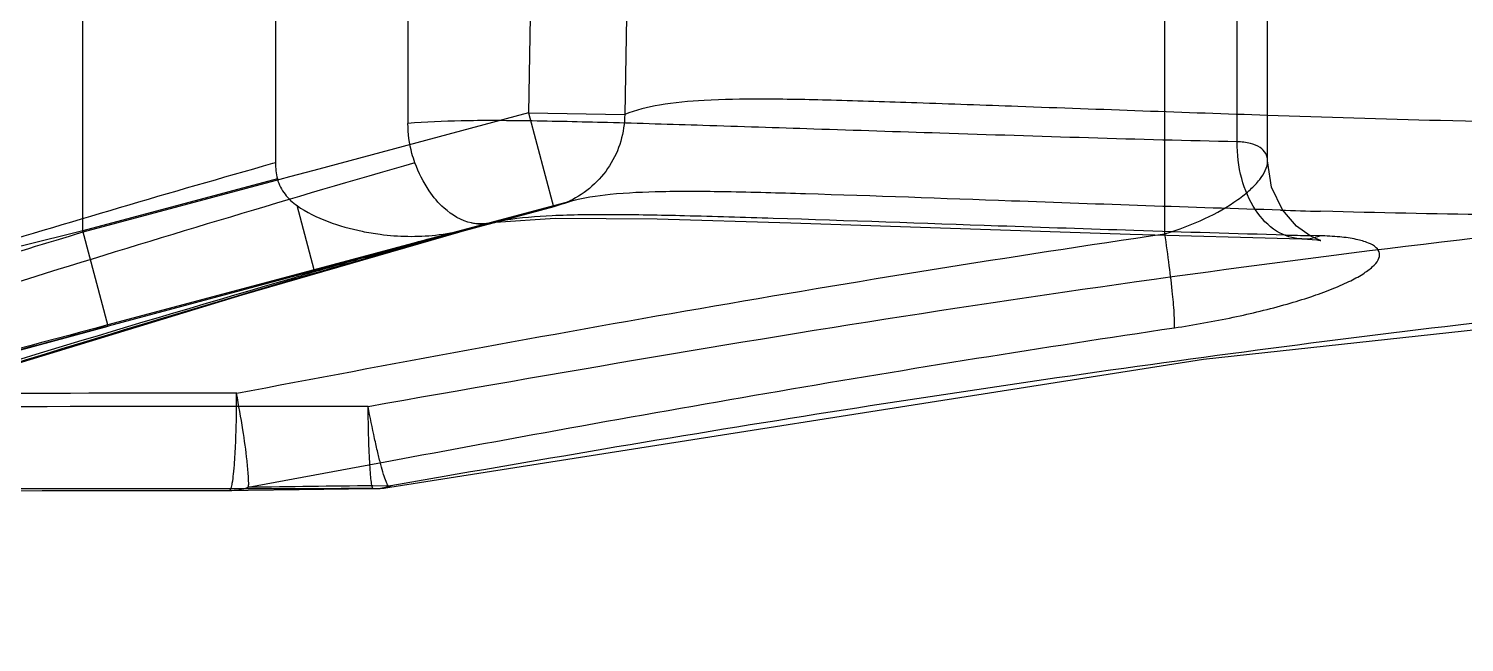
# Model space of a CAD drawing. Header units: millimetres. Extents: x 29875 to 31218, y -21313 to -20364.
# Drawn here: x 30573.73 to 30581.26, y -21047.61 to -21044.39 of the extents above; entities that cross this region are included whole.
import ezdxf

# ---------------------------------------------------------------- set-up
doc = ezdxf.new("R2010")
doc.units = ezdxf.units.MM
doc.header["$LTSCALE"] = 8
doc.layers.add('Cav-cor', color=30, linetype='Continuous')
doc.layers.add('WT', color=4, linetype='Continuous')

# ---------------------------------------------------------------- blocks, each defined once
blk = doc.blocks.new('20160903.150408')
at = {"layer": 'Cav-cor', "color": 241}
for p, q in [((-53.806, 25.7721), (-53.806, 31.57)), ((-48.1294, 25.7643), (-48.1294, 29.02)), ((-47.7503, 26.2468), (-47.7503, 29.02)), ((-47.5904, 26.1466), (-47.5904, 29.02)), ((-52.1005, 28.9637), (-52.1005, 26.3426)), ((-52.7959, 28.7777), (-52.7959, 26.1375)), ((-50.9224, 28.7271), (-50.9636, 26.3898)), ((-51.4404, 28), (-51.4686, 26.3982)), ((-51.4686, 26.3982), (-52.5942, 26.0967)), ((-51.4686, 26.3982), (-50.9636, 26.3893)), ((-51.4686, 26.3982), (-51.3367, 25.9057)), ((-52.8089, 26.1339), (-52.7959, 26.1375)), ((-52.7229, 26.0622), (-52.7722, 26.049)), ((-52.5942, 26.0967), (-52.7229, 26.0622)), ((-52.7855, 26.0515), (-53.806, 25.7787)), ((-52.7722, 26.049), (-53.806, 25.7721)), ((-52.5927, 25.5751), (-52.6827, 25.9121)), ((-51.2515, 25.9333), (-52.077, 25.7131)), ((-51.2508, 25.9335), (-51.335, 25.9061)), ((-51.2826, 25.9234), (-51.2516, 25.9333)), ((-51.5913, 25.8352), (-51.6414, 25.8245)), ((-51.335, 25.9061), (-51.6413, 25.8241)), ((-47.2487, 25.8804), (-47.313, 25.8821)), ((-53.674, 25.2794), (-53.806, 25.7787)), ((-51.8887, 25.7578), (-52.0755, 25.7078)), ((-51.7989, 25.7818), (-51.8887, 25.7578)), ((-51.6889, 25.8113), (-51.7989, 25.7818)), ((-51.6895, 25.8136), (-51.691, 25.8132)), ((-51.6873, 25.8143), (-51.6895, 25.8136)), ((-51.6413, 25.8241), (-51.6889, 25.8113)), ((-51.6398, 25.8254), (-51.6871, 25.8143)), ((-51.64, 25.8247), (-51.6432, 25.8242)), ((-51.6414, 25.8245), (-51.6432, 25.8242)), ((-51.6424, 25.8243), (-51.64, 25.8247)), ((-48.3116, 25.762), (-47.4112, 25.7369)), ((-52.077, 25.7131), (-52.5927, 25.5751)), ((-52.0755, 25.7078), (-52.4623, 25.6042)), ((-47.411, 25.7369), (-47.4112, 25.7369)), ((-47.3175, 25.7533), (-47.3698, 25.7545)), ((-52.5927, 25.5751), (-53.6743, 25.286)), ((-52.5912, 25.5696), (-53.674, 25.2795)), ((-52.4623, 25.6042), (-52.5912, 25.5696)), ((-55.1575, 24.8763), (-53.674, 25.2794)), ((-52.3066, 24.552), (-52.2207, 24.568)), ((-52.9383, 24.4342), (-52.3066, 24.552)), ((-55.9546, 24.4118), (-53.0362, 24.4178)), ((-53.0369, 24.4179), (-52.9395, 24.4192)), ((-53.0367, 24.4179), (-53.0362, 24.4179)), ((-52.9395, 24.4192), (-52.6709, 24.4227)), ((-52.6709, 24.4227), (-52.2832, 24.4273)), ((-52.2844, 24.4425), (-52.1904, 24.4436)), ((-52.2833, 24.4273), (-52.2775, 24.4273)), ((-52.1903, 24.4436), (-52.1958, 24.4348))]:
    blk.add_line(p, q, dxfattribs=at)
for points in [[(-47.4386, 25.8038), (-47.5132, 25.8899), (-47.5695, 26.0086), (-47.5904, 26.1467)], [(-51.6414, 25.8245), (-51.3289, 25.8462), (-50.7937, 25.8421), (-50.0919, 25.8215), (-48.3116, 25.762)], [(-56.126, 24.461), (-54.5368, 24.9663), (-52.9706, 25.4445), (-51.689, 25.8137)], [(-51.6905, 25.8133), (-51.661, 25.8202), (-51.6445, 25.8238), (-51.6424, 25.8243)], [(-47.3144, 25.7296), (-47.3106, 25.7289), (-47.3212, 25.7322), (-47.3671, 25.7529), (-47.4386, 25.8038)], [(-52.1958, 24.4348), (-47.9272, 25.1058), (-43.8249, 25.5515), (-40.2679, 25.749)], [(-47.411, 25.7369), (-47.3811, 25.7359), (-47.3323, 25.7322), (-47.3144, 25.7296)]]:
    blk.add_lwpolyline(points, dxfattribs=at)
for centre, radius, start, end in [((-51.4667, 26.3922), 0.5036, 291.50751, 295.21672), ((-45.1191, 105.6387), 79.7868, 268.273485, 268.42428), ((-36.1238, -31.6258), 59.5135, 105.272247, 105.54791), ((-34.8409, -34.9281), 63.0352, 105.500743, 105.778383), ((-46.2138, 4.0957), 22.3981, 104.44252, 104.85327), ((-51.7189, 26.3133), 0.4949, 264.4992, 278.80566), ((-34.3849, -37.8765), 66.0016, 105.54775, 105.803364), ((-38.2766, -25.9764), 53.5001, 104.81382, 104.94853), ((-46.0194, 86.5811), 60.8416, 268.608637, 268.728174), ((-47.4064, 25.9839), 0.247, 268.93941, 282.37402), ((-47.4088, 25.9945), 0.2579, 282.38653, 290.7283), ((-32.2933, -45.2649), 73.6803, 105.803715, 106.068772), ((-52.7569, -734.0863), 759.0142, 90.0182477, 90.2525376), ((-49.2495, -239.373), 263.833, 90.659103, 90.801106), ((-52.2833, 24.9381), 0.5108, 270.65272, 279.86982)]:
    blk.add_arc(centre, radius, start, end, dxfattribs=at)
for points, knots in [([(-56.1985, 26.6597), (-56.2011, 26.6565), (-56.2053, 26.6506), (-56.2094, 26.6419), (-56.2093, 26.6336), (-56.2031, 26.6275), (-56.1928, 26.6248), (-56.178, 26.6239), (-56.1581, 26.6251), (-56.1198, 26.6304), (-56.0564, 26.6443), (-55.9602, 26.6701), (-55.8344, 26.7081), (-55.675, 26.7601), (-55.4781, 26.8278), (-55.1293, 26.9521), (-54.5824, 27.1556), (-53.7958, 27.4565), (-53.2136, 27.6832), (-52.8946, 27.8082)], [0, 0, 0, 0, 0.003455, 0.006063, 0.008035, 0.010028, 0.012838, 0.016907, 0.022467, 0.029673, 0.049478, 0.077179, 0.113707, 0.16039, 0.218583, 0.289419, 0.472793, 0.710947, 1, 1, 1, 1]), ([(-47.5911, 26.3846), (-48.0276, 26.3996), (-48.641, 26.422), (-49.4041, 26.4497), (-49.8537, 26.4645), (-50.2252, 26.4721), (-50.5261, 26.4679), (-50.7661, 26.4466), (-50.9051, 26.4131), (-50.9636, 26.3898)], [0, 0, 0, 0, 0.387388, 0.544597, 0.677345, 0.786461, 0.8743, 0.944125, 1, 1, 1, 1]), ([(-50.9636, 26.3893), (-50.9641, 26.296), (-51.0195, 26.1063), (-51.1681, 25.9761), (-51.2521, 25.9365)], [0, 0, 0, 0, 0.501346, 1, 1, 1, 1]), ([(-43.2044, 26.3809), (-43.6217, 26.3776), (-44.4329, 26.3623), (-45.5927, 26.3409), (-46.6379, 26.3535), (-47.2888, 26.3743), (-47.5911, 26.3846)], [0, 0, 0, 0, 0.285374, 0.554765, 0.793135, 1, 1, 1, 1]), ([(-47.7503, 26.2468), (-48.2703, 26.2573), (-49.0106, 26.2822), (-49.9447, 26.312), (-50.526, 26.3314), (-51.0275, 26.3467), (-51.4505, 26.3568), (-51.7995, 26.359), (-52.0079, 26.3509), (-52.1005, 26.3426)], [0, 0, 0, 0, 0.358502, 0.510523, 0.644225, 0.759482, 0.856357, 0.935892, 1, 1, 1, 1]), ([(-52.064, 26.1369), (-52.0699, 26.1529), (-52.0913, 26.2195), (-52.1005, 26.2898), (-52.1005, 26.3426)], [0, 0, 0, 0, 0.244338, 1, 1, 1, 1]), ([(-52.3096, 24.8586), (-51.312, 25.0346), (-49.3157, 25.38), (-46.302, 25.7854), (-43.2739, 26.0757), (-41.2472, 26.1824), (-40.2333, 26.2099)], [0, 0, 0, 0, 0.249862, 0.499643, 0.749825, 1, 1, 1, 1]), ([(-47.4112, 25.737), (-47.4573, 25.7379), (-47.556, 25.771), (-47.6665, 25.8904), (-47.7363, 26.056), (-47.7511, 26.1819), (-47.7503, 26.2468)], [0, 0, 0, 0, 0.206363, 0.440375, 0.708941, 1, 1, 1, 1]), ([(-47.5904, 26.1469), (-47.5905, 26.1601), (-47.5974, 26.1884), (-47.6321, 26.2212), (-47.6854, 26.2409), (-47.727, 26.2458), (-47.7503, 26.2468)], [0, 0, 0, 0, 0.190894, 0.398482, 0.662463, 1, 1, 1, 1]), ([(-52.064, 26.1369), (-52.7107, 25.9509), (-54.0007, 25.5615), (-55.2848, 25.1536), (-55.9266, 24.9463)], [0, 0, 0, 0, 0.499441, 1, 1, 1, 1]), ([(-51.7664, 25.8207), (-51.8201, 25.8321), (-51.9061, 25.8832), (-52.0022, 25.9988), (-52.0448, 26.085), (-52.064, 26.1369)], [0, 0, 0, 0, 0.366677, 0.630799, 1, 1, 1, 1]), ([(-48.1294, 25.7643), (-48.0575, 25.7855), (-47.9247, 25.8357), (-47.776, 25.9184), (-47.6826, 25.9925), (-47.6227, 26.0549), (-47.5904, 26.1114), (-47.5904, 26.1467)], [0, 0, 0, 0, 0.32749, 0.617919, 0.740626, 0.845493, 1, 1, 1, 1]), ([(-56.0175, 25.1649), (-55.4843, 25.3336), (-54.4175, 25.6654), (-53.3459, 25.9821), (-52.8089, 26.1339)], [0, 0, 0, 0, 0.500531, 1, 1, 1, 1]), ([(-47.5229, 25.8882), (-47.9936, 25.9023), (-48.8245, 25.9317), (-49.7939, 25.9674), (-50.4055, 25.9846), (-50.747, 25.9873), (-51.0209, 25.9758), (-51.1813, 25.9519), (-51.2501, 25.9337)], [0, 0, 0, 0, 0.378522, 0.668322, 0.779692, 0.870329, 0.942811, 1, 1, 1, 1]), ([(-52.6827, 25.9121), (-52.633, 25.8767), (-52.5207, 25.8232), (-52.4023, 25.7898), (-52.3417, 25.7773)], [0, 0, 0, 0, 0.496716, 1, 1, 1, 1]), ([(-51.5913, 25.8352), (-51.5944, 25.8347), (-51.6106, 25.8319), (-51.6267, 25.8283), (-51.6398, 25.8254)], [0, 0, 0, 0, 0.18802, 1, 1, 1, 1]), ([(-47.4967, 25.7574), (-47.7618, 25.7639), (-48.2642, 25.78), (-49.1599, 25.8098), (-49.9457, 25.8379), (-50.6224, 25.858), (-51.0095, 25.8658), (-51.3238, 25.8623), (-51.5098, 25.8478), (-51.5913, 25.8352)], [0, 0, 0, 0, 0.194139, 0.368023, 0.656172, 0.769862, 0.863725, 0.939579, 1, 1, 1, 1]), ([(-43.2044, 25.8977), (-43.5754, 25.8955), (-44.3034, 25.8837), (-45.3596, 25.8625), (-46.337, 25.8601), (-46.957, 25.8726), (-47.2487, 25.8804)], [0, 0, 0, 0, 0.275139, 0.540031, 0.783558, 1, 1, 1, 1]), ([(-53.806, 25.7787), (-54.482, 25.6145), (-55.7467, 25.306), (-57.0086, 24.9858), (-57.5931, 24.8254)], [0, 0, 0, 0, 0.534431, 1, 1, 1, 1]), ([(-53.806, 25.7721), (-54.1865, 25.6574), (-54.919, 25.4346), (-55.6495, 25.205), (-55.9994, 25.0906)], [0, 0, 0, 0, 0.519057, 1, 1, 1, 1]), ([(-52.9986, 24.9279), (-52.1895, 25.0814), (-50.5703, 25.3829), (-48.944, 25.6443), (-48.1294, 25.7643)], [0, 0, 0, 0, 0.500021, 1, 1, 1, 1]), ([(-52.3417, 25.7773), (-52.3102, 25.7708), (-52.1829, 25.7495), (-52.0521, 25.747), (-51.9557, 25.7574)], [0, 0, 0, 0, 0.248962, 1, 1, 1, 1]), ([(-51.691, 25.8132), (-51.7011, 25.8108), (-51.727, 25.8126), (-51.7517, 25.8175), (-51.7664, 25.8207)], [0, 0, 0, 0, 0.408633, 1, 1, 1, 1]), ([(-48.0798, 25.2709), (-48.0788, 25.2791), (-48.0785, 25.3004), (-48.0808, 25.3591), (-48.0899, 25.4594), (-48.1066, 25.6027), (-48.1211, 25.7083), (-48.1294, 25.7643)], [0, 0, 0, 0, 0.050284, 0.127867, 0.35552, 0.658093, 1, 1, 1, 1]), ([(-51.9813, 25.732), (-52.6717, 25.5369), (-54.0474, 25.1255), (-55.4163, 24.6922), (-56.1, 24.472)], [0, 0, 0, 0, 0.499709, 1, 1, 1, 1]), ([(-48.0798, 25.2709), (-47.9763, 25.2862), (-47.7778, 25.3216), (-47.5395, 25.379), (-47.3685, 25.4314), (-47.26, 25.4703), (-47.1687, 25.5097), (-47.0958, 25.5484), (-47.0431, 25.5863), (-47.0095, 25.622), (-46.9986, 25.6623), (-47.0221, 25.6971), (-47.0669, 25.7198), (-47.1318, 25.7378), (-47.2179, 25.7493), (-47.2822, 25.7526), (-47.3175, 25.7533)], [0, 0, 0, 0, 0.206365, 0.397894, 0.483204, 0.559409, 0.625166, 0.679522, 0.721923, 0.752816, 0.775223, 0.797639, 0.829006, 0.872952, 0.930271, 1, 1, 1, 1]), ([(-52.1904, 24.4436), (-51.4464, 24.5736), (-49.9575, 24.8279), (-47.7153, 25.1555), (-45.4643, 25.4238), (-43.9584, 25.5594), (-43.2041, 25.6155)], [0, 0, 0, 0, 0.249935, 0.499781, 0.749718, 1, 1, 1, 1]), ([(-56.1, 24.4923), (-55.8165, 24.5829), (-54.6824, 24.9423), (-53.5445, 25.2899), (-52.6873, 25.5368)], [0, 0, 0, 0, 0.250178, 1, 1, 1, 1]), ([(-53.6743, 25.286), (-54.4029, 25.0913), (-55.4543, 24.8101), (-56.7749, 24.4375), (-57.3664, 24.2588), (-57.6363, 24.171)], [0, 0, 0, 0, 0.549669, 0.793203, 1, 1, 1, 1]), ([(-53.674, 25.2795), (-54.0528, 25.178), (-54.7883, 24.9794), (-55.836, 24.6888), (-56.7532, 24.4201), (-57.3112, 24.2402), (-57.5562, 24.1512)], [0, 0, 0, 0, 0.290907, 0.565208, 0.806597, 1, 1, 1, 1]), ([(-52.2207, 24.568), (-51.5323, 24.6958), (-50.1547, 24.9464), (-48.7721, 25.1682), (-48.0798, 25.2709)], [0, 0, 0, 0, 0.500097, 1, 1, 1, 1]), ([(-52.3096, 24.8586), (-53.5925, 24.8579), (-56.0422, 24.8559), (-59.4532, 24.837), (-61.9779, 24.8035), (-63.6787, 24.7629), (-64.7136, 24.7291), (-65.6057, 24.6904), (-66.3686, 24.6479), (-67.0108, 24.6022), (-67.4713, 24.5599), (-67.7803, 24.5238), (-67.9682, 24.498), (-68.1268, 24.4719), (-68.2563, 24.4459), (-68.3567, 24.4197), (-68.4219, 24.3969), (-68.4586, 24.3768), (-68.4793, 24.3618), (-68.4892, 24.3446), (-68.4878, 24.3351)], [0, 0, 0, 0, 0.237167, 0.452845, 0.630556, 0.703913, 0.767354, 0.821971, 0.868961, 0.908615, 0.940974, 0.954442, 0.966121, 0.976022, 0.984158, 0.990536, 0.995187, 0.996891, 0.998214, 1, 1, 1, 1]), ([(-53.0362, 24.4179), (-53.0347, 24.4179), (-53.0313, 24.4214), (-53.0264, 24.4342), (-53.0204, 24.4626), (-53.0147, 24.5091), (-53.0093, 24.5718), (-53.005, 24.6481), (-53.0005, 24.7683), (-52.9994, 24.8628), (-52.9994, 24.9279)], [0, 0, 0, 0, 0.008565, 0.0245, 0.082474, 0.175008, 0.298679, 0.449084, 0.620653, 1, 1, 1, 1]), ([(-52.9376, 24.4939), (-52.9393, 24.5205), (-52.9471, 24.6015), (-52.9666, 24.7464), (-52.989, 24.8639), (-52.9994, 24.9279)], [0, 0, 0, 0, 0.182465, 0.5565, 1, 1, 1, 1]), ([(-52.1958, 24.4349), (-52.1993, 24.4343), (-52.208, 24.4469), (-52.2167, 24.4677), (-52.23, 24.5064), (-52.2441, 24.5568), (-52.26, 24.6199), (-52.283, 24.7216), (-52.299, 24.8026), (-52.3095, 24.8589)], [0, 0, 0, 0, 0.024294, 0.080927, 0.170871, 0.291753, 0.440069, 0.611419, 1, 1, 1, 1]), ([(-52.2833, 24.4273), (-52.2844, 24.4275), (-52.2864, 24.4309), (-52.2883, 24.4372), (-52.2906, 24.4476), (-52.2937, 24.4686), (-52.2973, 24.5038), (-52.3009, 24.5557), (-52.3041, 24.6194), (-52.3077, 24.7217), (-52.309, 24.8027), (-52.3095, 24.8589)], [0, 0, 0, 0, 0.007844, 0.023516, 0.047698, 0.080425, 0.170793, 0.291876, 0.440179, 0.611292, 1, 1, 1, 1]), ([(-52.9386, 24.4342), (-52.9364, 24.4415), (-52.9359, 24.4618), (-52.9368, 24.4816), (-52.9376, 24.4939)], [0, 0, 0, 0, 0.382547, 1, 1, 1, 1]), ([(-52.2832, 24.4273), (-53.1773, 24.4267), (-54.9293, 24.4253), (-57.4508, 24.4169), (-59.7427, 24.3984), (-61.7302, 24.3702), (-63.3979, 24.3316), (-64.7645, 24.2824), (-65.8631, 24.2253), (-66.6254, 24.1701), (-67.1185, 24.121), (-67.402, 24.0861), (-67.6024, 24.055), (-67.7339, 24.029), (-67.8114, 24.0108), (-67.8746, 23.9926), (-67.9238, 23.9747), (-67.9585, 23.9566), (-67.9812, 23.9389), (-67.9886, 23.9154), (-67.9737, 23.8943), (-67.9467, 23.8773), (-67.9055, 23.8597), (-67.8495, 23.8425), (-67.7782, 23.8253), (-67.6915, 23.8083), (-67.546, 23.7847), (-67.3303, 23.7572), (-67.0371, 23.727), (-66.7058, 23.6982), (-66.3472, 23.6711), (-65.9712, 23.6454), (-65.7159, 23.6293), (-65.587, 23.6214)], [0, 0, 0, 0, 0.147494, 0.289001, 0.415963, 0.525575, 0.616906, 0.691132, 0.751154, 0.798367, 0.817198, 0.832892, 0.845485, 0.850627, 0.855003, 0.858617, 0.861477, 0.863609, 0.865083, 0.866127, 0.86728, 0.868989, 0.871418, 0.874628, 0.87865, 0.883504, 0.889202, 0.902954, 0.919364, 0.937837, 0.957799, 0.978699, 1, 1, 1, 1]), ([(-67.083, 23.8151), (-67.1213, 23.8226), (-67.1744, 23.834), (-67.2385, 23.853), (-67.2737, 23.8661), (-67.3005, 23.8793), (-67.319, 23.8926), (-67.33, 23.907), (-67.3306, 23.9234), (-67.3206, 23.9381), (-67.2936, 23.959), (-67.2371, 23.9825), (-67.1453, 24.0091), (-67.0206, 24.0358), (-66.8633, 24.0627), (-66.6734, 24.0892), (-66.4509, 24.1155), (-66.0891, 24.1519), (-65.5549, 24.1945), (-64.8136, 24.24), (-63.9321, 24.282), (-62.8939, 24.3191), (-61.6793, 24.3505), (-60.2765, 24.3757), (-58.6848, 24.3951), (-56.2506, 24.4136), (-54.3477, 24.4167), (-53.0369, 24.4179)], [0, 0, 0, 0, 0.008015, 0.011144, 0.013707, 0.015726, 0.017246, 0.018366, 0.019306, 0.020398, 0.02187, 0.026275, 0.032808, 0.041522, 0.052436, 0.065556, 0.080885, 0.098429, 0.14019, 0.190893, 0.25087, 0.321354, 0.404147, 0.500297, 0.60937, 0.730916, 1, 1, 1, 1]), ([(-52.2775, 24.4273), (-52.2554, 24.4275), (-52.2256, 24.4319), (-52.1974, 24.441), (-52.1903, 24.4436)], [0, 0, 0, 0, 0.745755, 1, 1, 1, 1])]:
    blk.add_open_spline(points, degree=3, knots=knots, dxfattribs=at)
for points in [[(-52.7959, 26.1375), (-52.7959, 26.1086), (-52.7924, 26.0795), (-52.7855, 26.0515)], [(-52.7855, 26.0515), (-52.7783, 26.0224), (-52.7639, 25.9947), (-52.7456, 25.9711)], [(-52.7456, 25.9711), (-52.728, 25.9483), (-52.7061, 25.9287), (-52.6827, 25.9121)], [(-51.9557, 25.7574), (-51.9032, 25.7631), (-51.851, 25.7725), (-51.8001, 25.786)], [(-53.0367, 24.4179), (-53.0036, 24.4175), (-52.9699, 24.4233), (-52.9386, 24.4342)]]:
    blk.add_open_spline(points, degree=3, dxfattribs=at)

msp = doc.modelspace()

# ---------------------------------------------------------------- block references
at = {"layer": 'WT'}
msp.add_blockref('20160903.150408', (30627.8198, -21071.2329), dxfattribs=at)

doc.saveas('drawing.dxf')
